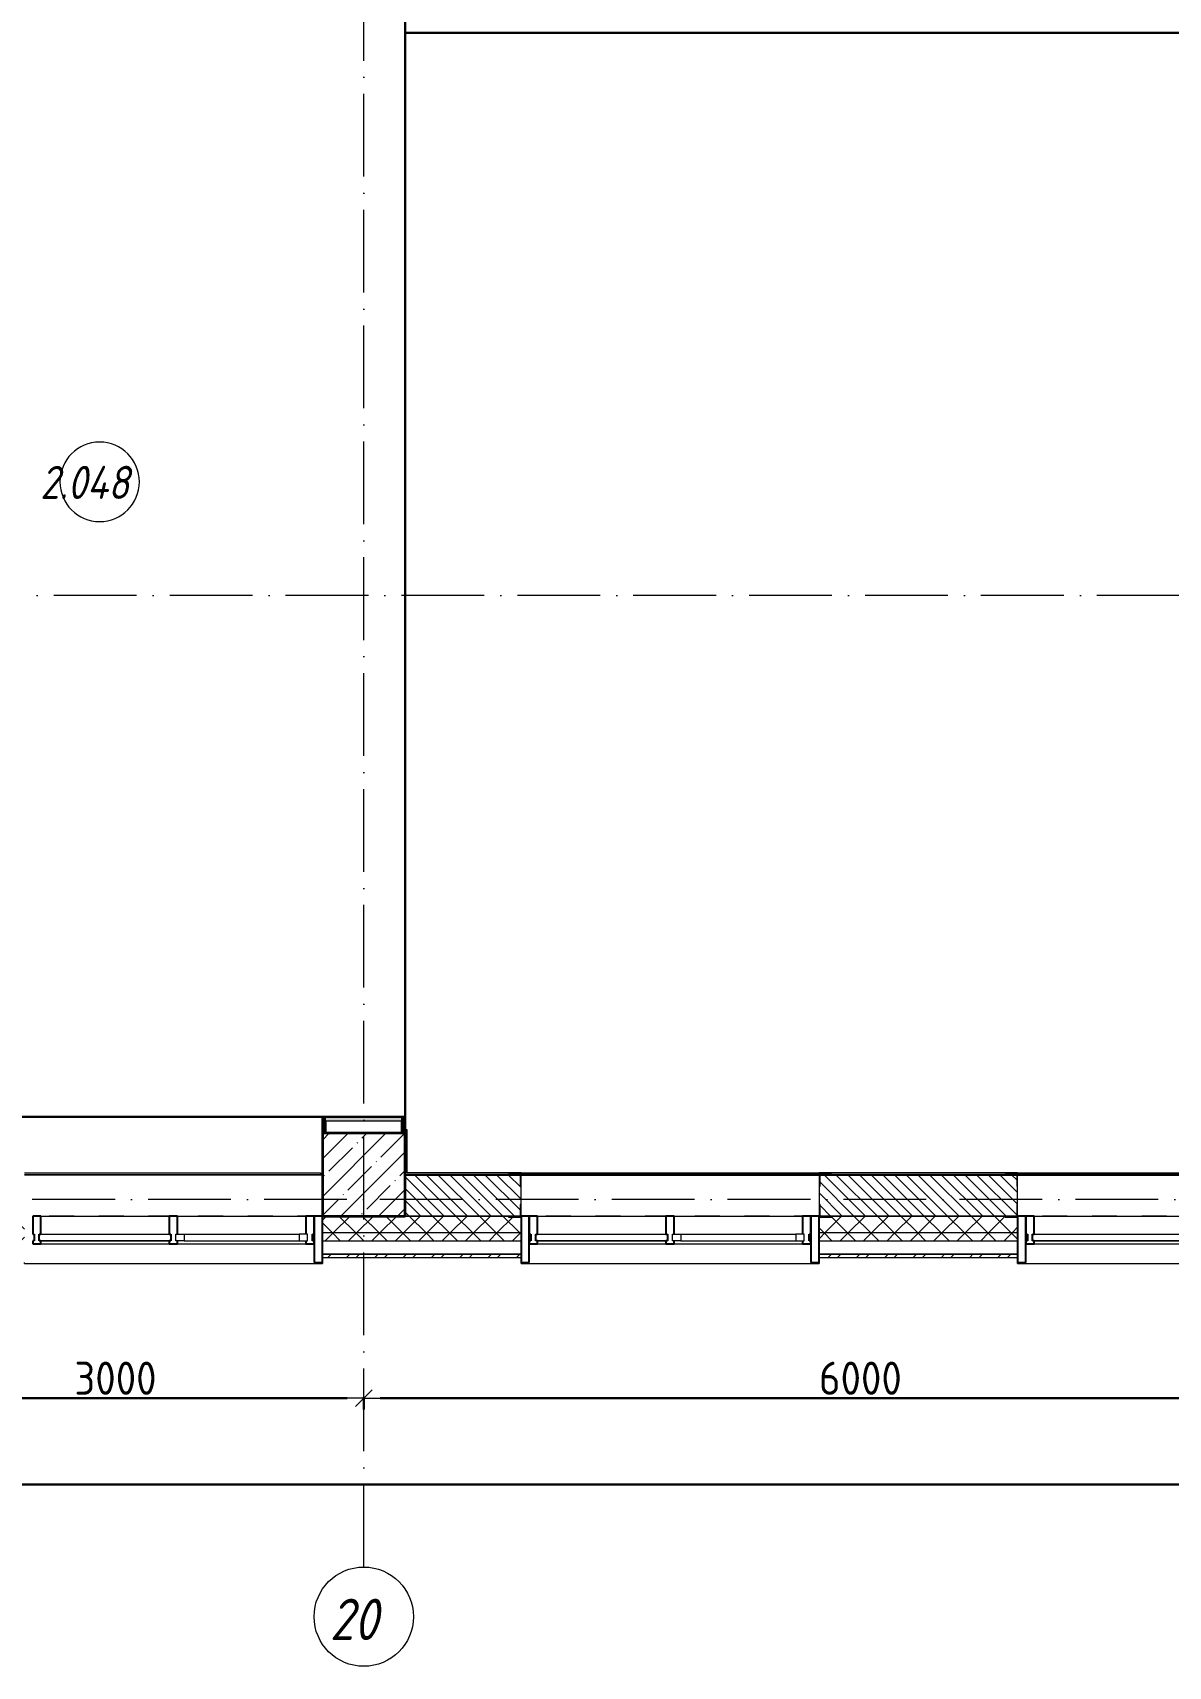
# Model space of a CAD drawing. Header units: millimetres. Extents: x -17017 to 628417, y -109036 to 199237.
# Drawn here: x 19330 to 26190, y -109036 to -99165 of the extents above; entities that cross this region are included whole.
import ezdxf

# ---------------------------------------------------------------- set-up
doc = ezdxf.new("R2010")
doc.units = ezdxf.units.MM
doc.linetypes.add('50_200_ШТРИХ_1Т_ш5_п1_п1_', pattern=[700, 500, -100, 0, -100])
doc.linetypes.add('Штрих короткий', pattern=[300, 150, -150])
for name, color, linetype, lineweight in [('0-1', 7, 'Continuous', 5), ('0-2', 7, 'Continuous', 9), ('Импосты витража', 7, 'Continuous', 9), ('Импосты витража-1', 7, 'Continuous', 25), ('Каркас_Импост', 7, 'Continuous', 13), ('Каркас_Импост-1', 7, 'Continuous', 9), ('Марки помещений', 7, 'Continuous', 9), ('Несущие колонны', 7, 'Continuous', 9), ('Несущие колонны-1', 7, 'Continuous', 35), ('Обобщенные модели', 7, 'Continuous', 9), ('Общие ребра', 7, 'Continuous', 9), ('Окна', 7, 'Continuous', 9), ('Оси', 7, 'Continuous', 9), ('Оси-1', 7, 'Continuous', 20), ('Оси-2', 7, '50_200_ШТРИХ_1Т_ш5_п1_п1_', 9), ('Остекление-1', 7, 'Continuous', 9), ('Перемычка-1', 7, 'Штрих короткий', 9), ('Размеры', 7, 'Continuous', 15), ('Стены', 7, 'Continuous', 9), ('Стены-1', 7, 'Continuous', 13), ('стяжа', 7, 'Continuous', 30), ('Штриховка разреза-1', 7, 'Continuous', 9)]:
    doc.layers.add(name, color=color, linetype=linetype, lineweight=lineweight)
doc.layers.add('Штриховка разреза-4', color=1, linetype='Continuous', lineweight=9, true_color=0xff0000)
doc.layers.get('0-2').off()
doc.styles.add('ISOCPEUR_I_1', font='isocpeui.ttf', dxfattribs={"width": 0.85, "height": 2.5})
doc.styles.add('ISOCPEUR_I_2', font='isocpeui.ttf', dxfattribs={"width": 0.85, "height": 2.3})
doc.styles.add('СПДС', font='isocpeur.ttf', dxfattribs={"width": 0.9})
doc.dimstyles.new('Размера А3', dxfattribs={"dimtxt": 200, "dimasz": 100, "dimexe": 70, "dimexo": 100, "dimgap": 20, "dimtad": 1, "dimdec": 0, "dimrnd": 10, "dimzin": 0, "dimdsep": 46, "dimtxsty": 'СПДС', "dimblk": 'ARROWHEAD_6', "dimcen": 1, "dimclrd": 256, "dimclre": 256, "dimclrt": 256, "dimazin": 0, "dimtfac": 1, "dimtdec": 0, "dimtmove": 2, "dimatfit": 3, "dimfxl": 1, "dimtolj": 1, "dimtzin": 0, "dimarcsym": 0})
pattern_1 = [(45, (0, 0), (-70.71068, 70.71068), []), (135, (0, 0), (-70.71068, -70.71068), [])]

# ---------------------------------------------------------------- blocks, each defined once
blk = doc.blocks.new('Ось сетки - Круг_Ø6_00__ISO-2_5_0_9K_-16731441-АИ2_02_План отделки стен 2-го этажа _Часть 2_')
at = {"layer": 'Оси-1'}
blk.add_circle((0, 0), 3, dxfattribs=at)
blk = doc.blocks.new('ARROWHEAD_6')
at = {"color": 0, "linetype": 'Continuous'}
for p, q in [((0, 0), (-1, 0)), ((-0.5, -0.5), (0.5, 0.5))]:
    blk.add_line(p, q, dxfattribs=at)
blk = doc.blocks.new('*D718')
at = {"layer": 'Defpoints', "color": 0, "transparency": 16777216}
for p in [(18329.9, -107309.1), (21329.9, -107309.1), (21329.9, -107415.1)]:
    blk.add_point(p, dxfattribs=at)
at = {"layer": 'Размеры', "lineweight": -2, "transparency": 16777216}
for p, q in [((18329.9, -107409.1), (18329.9, -107485.1)), ((18429.9, -107415.1), (21229.9, -107415.1)), ((21329.9, -107409.1), (21329.9, -107485.1))]:
    blk.add_line(p, q, dxfattribs=at)
at = {"layer": 'Размеры', "lineweight": -2, "transparency": 16777216, "xscale": 100, "yscale": 100, "zscale": 100, "rotation": 180}
blk.add_blockref('ARROWHEAD_6', (18329.9, -107415.1), dxfattribs=at)
at = {"layer": 'Размеры', "lineweight": -2, "transparency": 16777216, "xscale": 100, "yscale": 100, "zscale": 100}
blk.add_blockref('ARROWHEAD_6', (21329.9, -107415.1), dxfattribs=at)
at = {"layer": 'Размеры', "transparency": 16777216, "insert": (19829.9, -107295.1), "char_height": 200, "width": 2.488, "attachment_point": 5, "style": 'СПДС'}
blk.add_mtext('\\A1;3000', dxfattribs=at)
blk = doc.blocks.new('*D719')
at = {"layer": 'Defpoints', "color": 0, "transparency": 16777216}
for p in [(21329.9, -107309.1), (27329.9, -107309.1), (27329.9, -107415.1)]:
    blk.add_point(p, dxfattribs=at)
at = {"layer": 'Размеры', "lineweight": -2, "transparency": 16777216}
for p, q in [((21329.9, -107409.1), (21329.9, -107485.1)), ((21429.9, -107415.1), (27229.9, -107415.1)), ((27329.9, -107409.1), (27329.9, -107485.1))]:
    blk.add_line(p, q, dxfattribs=at)
at = {"layer": 'Размеры', "lineweight": -2, "transparency": 16777216, "xscale": 100, "yscale": 100, "zscale": 100, "rotation": 180}
blk.add_blockref('ARROWHEAD_6', (21329.9, -107415.1), dxfattribs=at)
at = {"layer": 'Размеры', "lineweight": -2, "transparency": 16777216, "xscale": 100, "yscale": 100, "zscale": 100}
blk.add_blockref('ARROWHEAD_6', (27329.9, -107415.1), dxfattribs=at)
at = {"layer": 'Размеры', "transparency": 16777216, "insert": (24329.9, -107295.1), "char_height": 200, "width": 2.488, "attachment_point": 5, "style": 'СПДС'}
blk.add_mtext('\\A1;6000', dxfattribs=at)
blk = doc.blocks.new('*D740')
at = {"layer": 'Defpoints', "color": 0, "transparency": 16777216}
for p in [(-10070.1, -107830.3), (93429.9, -107830.3), (93429.9, -107936.4)]:
    blk.add_point(p, dxfattribs=at)
at = {"layer": 'Размеры', "lineweight": -2, "transparency": 16777216}
for p, q in [((-10070.1, -107930.3), (-10070.1, -108006.4)), ((-9970.1, -107936.4), (93329.9, -107936.4)), ((93429.9, -107930.3), (93429.9, -108006.4))]:
    blk.add_line(p, q, dxfattribs=at)
at = {"layer": 'Размеры', "lineweight": -2, "transparency": 16777216, "xscale": 100, "yscale": 100, "zscale": 100, "rotation": 180}
blk.add_blockref('ARROWHEAD_6', (-10070.1, -107936.4), dxfattribs=at)
at = {"layer": 'Размеры', "lineweight": -2, "transparency": 16777216, "xscale": 100, "yscale": 100, "zscale": 100}
blk.add_blockref('ARROWHEAD_6', (93429.9, -107936.4), dxfattribs=at)
at = {"layer": 'Размеры', "transparency": 16777216, "insert": (41679.9, -107816.4), "char_height": 200, "width": 3.544, "attachment_point": 5, "style": 'СПДС'}
blk.add_mtext('\\A1;103500', dxfattribs=at)
blk = doc.blocks.new('BSC_Колонна _Прямоугольная - 500х500-V68-АИ2_02_План отделки стен 2-го этажа _Часть 2_')
at = {"layer": 'Несущие колонны'}
h = blk.add_hatch(dxfattribs=at)
h.set_pattern_fill('FP_76', color=256, style=0, pattern_type=2)
h.set_pattern_definition([(45, (-31400, -150), (-114.04925, 114.04925), []), (45, (-31285.95, -150), (-114.04925, 114.04925), [201.613, -40.323, 3.353, -36.97])])
h.paths.add_polyline_path([(-250, -250), (250, -250), (250, 250), (-250, 250)], flags=0)
at = {"layer": 'Несущие колонны-1'}
for p, q in [((250, 250), (-250, 250)), ((-250, 250), (-250, -250)), ((250, -250), (250, 250)), ((-250, -250), (250, -250))]:
    blk.add_line(p, q, dxfattribs=at)
blk = doc.blocks.new('Проем_Дверь_Прямоугольный - 1800х2700h_оконные проемы-25805030-АИ2_02_План отделки стен 2-го этажа _Часть 2_')
at = {"layer": 'Перемычка-1'}
for p, q in [((900, 125), (-900, 125)), ((900, -125), (-900, -125))]:
    blk.add_line(p, q, dxfattribs=at)
blk = doc.blocks.new('PNS_Панель прямоугольная2 - Нр_Стекло - 40мм-26243474-АИ2_02_План отделки стен 2-го этажа _Часть 2_')
at = {"layer": 'Каркас_Импост'}
for p, q in [((-397.5, 0), (-397.5, 40)), ((-397.5, 40), (-347.5, 40)), ((-347.5, 40), (-347.5, 0)), ((397.5, 40), (347.5, 40)), ((347.5, 40), (347.5, 0)), ((397.5, 0), (397.5, 40)), ((-347.5, 0), (-397.5, 0)), ((347.5, 0), (397.5, 0))]:
    blk.add_line(p, q, dxfattribs=at)
at = {"layer": 'Каркас_Импост-1'}
for p, q in [((-347.5, 40), (347.5, 40)), ((-347.5, 0), (347.5, 0))]:
    blk.add_line(p, q, dxfattribs=at)
blk = doc.blocks.new('Прямоугольный импост - Импост структурный с накладкой - 150мм-25647633-АИ2_02_План отделки стен 2-го этажа _Часть 2_')
at = {"layer": 'Импосты витража-1'}
for p, q in [((-25, 0), (-25, 17)), ((-25, 17), (25, 17)), ((-15, 0), (-25, 0)), ((-15, -40), (-15, 0)), ((25, 17), (25, 0)), ((-25, -150), (-25, -40)), ((-25, -40), (-15, -40)), ((25, -40), (25, -150)), ((25, -150), (-25, -150))]:
    blk.add_line(p, q, dxfattribs=at)
blk = doc.blocks.new('Прямоугольный импост - Импост структурный с накладкой - 150мм-25647642-АИ2_02_План отделки стен 2-го этажа _Часть 2_')
at = {"layer": 'Импосты витража'}
for p, q in [((42475, -100), (43250, -100)), ((42475, -267), (43250, -267))]:
    blk.add_line(p, q, dxfattribs=at)
blk = doc.blocks.new('Прямоугольный импост - Импост структурный с накладкой - 150мм-V150-АИ2_02_План отделки стен 2-го этажа _Часть 2_')
at = {"layer": 'Импосты витража-1'}
for p, q in [((-25, 0), (-25, 17)), ((-25, 17), (25, 17)), ((25, 0), (15, 0)), ((15, 0), (15, -40)), ((25, 17), (25, 0)), ((-25, -150), (-25, -40)), ((15, -40), (25, -40)), ((25, -40), (25, -150)), ((25, -150), (-25, -150))]:
    blk.add_line(p, q, dxfattribs=at)
blk = doc.blocks.new('PNS_Панель прямоугольная1 - Нр_Стекло - 40мм-25259299-АИ2_02_План отделки стен 2-го этажа _Часть 2_')
at = {"layer": 'Остекление-1'}
for p, q in [((-387.5, 40), (387.5, 40)), ((-397.5, 0), (397.5, 0)), ((387.5, 0), (-387.5, 0))]:
    blk.add_line(p, q, dxfattribs=at)
blk = doc.blocks.new('Прямоугольный импост - Импост структурный с накладкой - 150мм-25647644-АИ2_02_План отделки стен 2-го этажа _Часть 2_')
at = {"layer": 'Импосты витража-1'}
for p, q in [((-25, 0), (-25, 17)), ((-25, 17), (25, 17)), ((-15, 0), (-25, 0)), ((-15, -40), (-15, 0)), ((25, 0), (15, 0)), ((15, 0), (15, -40)), ((25, 17), (25, 0)), ((-25, -150), (-25, -40)), ((-25, -40), (-15, -40)), ((15, -40), (25, -40)), ((25, -40), (25, -150)), ((25, -150), (-25, -150))]:
    blk.add_line(p, q, dxfattribs=at)
blk = doc.blocks.new('PNS_Панель прямоугольная1 - Нр_Стекло - 40мм-25293744-АИ2_02_План отделки стен 2-го этажа _Часть 2_')
at = {"layer": 'Остекление-1'}
for p, q in [((-800, 40), (800, 40)), ((-810, 0), (810, 0)), ((800, 0), (-800, 0))]:
    blk.add_line(p, q, dxfattribs=at)
blk = doc.blocks.new('Прямоугольный импост - Импост структурный с накладкой - 150мм-25651488-АИ2_02_План отделки стен 2-го этажа _Часть 2_')
at = {"layer": 'Импосты витража'}
for p, q in [((44650, -100), (46250, -100)), ((44650, -267), (46250, -267))]:
    blk.add_line(p, q, dxfattribs=at)
blk = doc.blocks.new('Прямоугольный импост - Импост структурный с накладкой - 150мм-25651501-АИ2_02_План отделки стен 2-го этажа _Часть 2_')
at = {"layer": 'Импосты витража-1'}
for p, q in [((-25, 0), (-25, 17)), ((-25, 17), (25, 17)), ((-15, 0), (-25, 0)), ((-15, -40), (-15, 0)), ((25, 0), (15, 0)), ((15, 0), (15, -40)), ((25, 17), (25, 0)), ((-25, -150), (-25, -40)), ((-25, -40), (-15, -40)), ((15, -40), (25, -40)), ((25, -40), (25, -150)), ((25, -150), (-25, -150))]:
    blk.add_line(p, q, dxfattribs=at)
blk = doc.blocks.new('Прямоугольный импост - Откос НВФ_50х280 мм-25995273-АИ2_02_План отделки стен 2-го этажа _Часть 2_')
at = {"layer": 'Импосты витража-1'}
for p, q in [((0, 130), (-50, 130)), ((-50, 130), (-50, -150)), ((0, -144), (0, 130)), ((-50, -150), (0, -150))]:
    blk.add_line(p, q, dxfattribs=at)
blk = doc.blocks.new('Прямоугольный импост - Откос НВФ_50х280 мм-V161-АИ2_02_План отделки стен 2-го этажа _Часть 2_')
at = {"layer": 'Импосты витража-1'}
for p, q in [((-50, 130), (0, 130)), ((-50, -150), (-50, 130)), ((0, 130), (0, -150)), ((0, -150), (-50, -150))]:
    blk.add_line(p, q, dxfattribs=at)
blk = doc.blocks.new('Прямоугольный импост - Откос НВФ_50х280 мм-25993834-АИ2_02_План отделки стен 2-го этажа _Часть 2_')
at = {"layer": 'Импосты витража-1'}
for p, q in [((-50, 130), (0, 130)), ((-50, -150), (-50, 130)), ((0, 130), (0, -144)), ((0, -150), (-50, -150))]:
    blk.add_line(p, q, dxfattribs=at)
blk = doc.blocks.new('Прямоугольный импост - Откос НВФ_50х280 мм-25993838-АИ2_02_План отделки стен 2-го этажа _Часть 2_')
at = {"layer": 'Импосты витража-1'}
for p, q in [((0, 130), (-50, 130)), ((-50, 130), (-50, -150)), ((0, -144), (0, 130)), ((-50, -150), (0, -150))]:
    blk.add_line(p, q, dxfattribs=at)
blk = doc.blocks.new('Фахверк_СКБ_Уголок - 250_2700-27497298-АИ2_02_План отделки стен 2-го этажа _Часть 2_')
at = {"layer": 'Обобщенные модели'}
for p, q in [((200, 181), (125, 181)), ((125, 181), (125, 106)), ((125, 106), (131, 106)), ((131, 106), (131, 175)), ((131, 175), (200, 175)), ((200, 175), (200, 181)), ((131, -6), (125, -6)), ((125, -6), (125, -81)), ((125, -81), (200, -81)), ((131, -75), (131, -6)), ((200, -75), (131, -75)), ((200, -81), (200, -75))]:
    blk.add_line(p, q, dxfattribs=at)
blk = doc.blocks.new('Отлив_СКБ - Отлив витража_120_НВФ-31885687-АИ2_02_План отделки стен 2-го этажа _Часть 2_')
at = {"layer": 'Окна'}
for p, q in [((1750, -2), (50, -2)), ((0, -120), (0, -113)), ((0, -120), (1800, -120)), ((1800, -113), (1800, -120))]:
    blk.add_line(p, q, dxfattribs=at)
blk = doc.blocks.new('0125-Р-ОО-Ш2-АР-о_23_10_2024_rvt-1-АИ2_02_План отделки стен 2-го этажа _Часть 2_')
at = {"layer": 'Штриховка разреза-1'}
h = blk.add_hatch(dxfattribs=at)
h.set_pattern_fill('FP_2', color=256, style=0, pattern_type=2)
h.set_pattern_definition([(135, (0, 0), (-35.35534, -35.35534), [])])
h.paths.add_polyline_path([(35275, -100), (35344, -100), (35344, -31), (35350, -31), (35350, 81), (35344, 81), (35344, 150), (34156, 150), (34156, 81), (34150, 81), (34150, -31), (34156, -31), (34156, -100), (35098.9, -100)], flags=0)
h.paths.add_polyline_path([(32275, -100), (32344, -100), (32344, -31), (32350, -31), (32350, 81), (32344, 81), (32344, 150), (31650, 150), (31650, -100), (32094, -100)], flags=0)
h = blk.add_hatch(dxfattribs=at)
h.set_pattern_fill('FP_81', color=256, style=0, pattern_type=2)
h.set_pattern_definition(pattern_1)
h.paths.add_polyline_path([(103134.1, -200), (103600, -200), (103600, -100), (94575, -100), (94575, -106), (94500, -106), (94500, -200), (102202.1, -200)], flags=0)
h.paths.add_polyline_path([(91850, -200), (92700, -200), (92700, -106), (92625, -106), (92625, -100), (84750, -100), (84750, -200), (91350, -200)], flags=0)
h.paths.add_polyline_path([(83562.3, -200), (83750, -200), (83750, -100), (82625, -100), (82625, -106), (82550, -106), (82550, -200), (83250, -200)], flags=0)
h.paths.add_polyline_path([(74750, -200), (74750, -100), (73425, -100), (73425, -106), (73350, -106), (73350, -200), (74242.4, -200)], flags=0)
h.paths.add_polyline_path([(71446.5, -200), (71550, -200), (71550, -106), (71475, -106), (71475, -100), (70425, -100), (70425, -106), (70350, -106), (70350, -200), (71200, -200)], flags=0)
h.paths.add_polyline_path([(67718.5, -200), (68549.7, -200), (68549.7, -106), (68475, -106), (68475, -100), (67425, -100), (67425, -106), (67350, -106), (67350, -200)], flags=0)
h.paths.add_polyline_path([(64700, -200), (65550, -200), (65550, -106), (65475, -106), (65475, -100), (64425, -100), (64425, -106), (64350, -106), (64350, -200), (64456.5, -200)], flags=0)
h.paths.add_polyline_path([(62550, -200), (62550, -106), (62475, -106), (62475, -100), (61425, -100), (61425, -106), (61350, -106), (61350, -200), (62126.6, -200)], flags=0)
h.paths.add_polyline_path([(56534.6, -200), (56550, -200), (56550, -106), (56475, -106), (56475, -100), (55425, -100), (55425, -106), (55350, -106), (55350, -200), (56200, -200)], flags=0)
h.paths.add_polyline_path([(53272.7, -200), (53550, -200), (53550, -106), (53475, -106), (53475, -100), (52425, -100), (52425, -106), (52350, -106), (52350, -200), (52806.7, -200)], flags=0)
h.paths.add_polyline_path([(50550, -200), (50550, -106), (50475, -106), (50475, -100), (49425, -100), (49425, -106), (49350, -106), (49350, -200), (50010.7, -200)], flags=0)
h.paths.add_polyline_path([(47475, -200), (47550, -200), (47550, -106), (47475, -106), (47475, -100), (46425, -100), (46425, -106), (46350, -106), (46350, -200), (47214.7, -200)], flags=0)
h.paths.add_polyline_path([(44550, -200), (44550, -106), (44475, -106), (44475, -100), (43425, -100), (43425, -106), (43350, -106), (43350, -200), (44418.8, -200)], flags=0)
h.paths.add_polyline_path([(40700, -200), (41550, -200), (41550, -106), (41475, -105.4), (41475, -100), (40150, -100), (40150, -200), (40690.8, -200)], flags=0)
h.paths.add_polyline_path([(38344, -200), (38350, -200), (38350, -106), (38275, -106), (38275, -100), (37150, -100), (37150, -200), (38275, -200)], flags=0)
h.paths.add_polyline_path([(35350, -200), (35350, -106), (35275, -106), (35275, -100), (34225, -100), (34225, -106), (34150, -106), (34150, -200), (35344, -200)], flags=0)
h.paths.add_polyline_path([(32275, -200), (32350, -200), (32350, -106), (32275, -106), (32275, -100), (31150, -100), (31150, -200), (31650, -200)], flags=0)
h.paths.add_polyline_path([(29350, -200), (29350, -106), (29275, -106), (29275, -100), (28150, -100), (28150, -200), (29344, -200)], flags=0)
h.paths.add_polyline_path([(25779, -200), (26350, -200), (26350, -106), (26275, -106), (26275, -100), (25225, -100), (25225, -106), (25150, -106), (25150, -200), (25313, -200)], flags=0)
h.paths.add_polyline_path([(22650, -200), (23350, -200), (23350, -106), (23275, -106), (23275, -100), (22150, -100), (22150, -200)], flags=0)
h.paths.add_polyline_path([(19255.1, -200), (20350, -200), (20350, -106), (20275, -106), (20275, -100), (19150, -100), (19150, -200)], flags=0)
h.paths.add_polyline_path([(16459.1, -200), (17350, -200), (17350, -106), (17275, -106), (17275, -100), (16225, -100), (16225, -106), (16150, -106), (16150, -200)], flags=0)
h.paths.add_polyline_path([(14595.1, -200), (15150, -200), (15150, -106), (15075, -106), (15075, -100), (9825, -100), (9825, -106), (9750, -106), (9750, -200), (13663.1, -200)], flags=0)
h.paths.add_polyline_path([(8150, -200), (8750, -200), (8750, -106), (8675, -106), (8675, -100), (-100, -100), (-100, -200), (8071.2, -200)], flags=0)
h = blk.add_hatch(dxfattribs=at)
h.set_pattern_fill('FP_81', color=256, style=0, pattern_type=2)
h.set_pattern_definition(pattern_1)
h.paths.add_polyline_path([(103600, -250), (103700, -250), (103700, -200), (94500, -200), (94500, -250), (103134.1, -250)], flags=0)
h.paths.add_polyline_path([(91950.2, -250), (92700, -250), (92700, -200), (84750, -200), (84750, -250), (91018.2, -250)], flags=0)
h.paths.add_polyline_path([(83562.3, -250), (83750, -250), (83750, -200), (82550, -200), (82550, -250), (82630.3, -250)], flags=0)
h.paths.add_polyline_path([(74242.4, -250), (74750, -250), (74750, -200), (73350, -200), (73350, -250), (73776.4, -250)], flags=0)
h.paths.add_polyline_path([(70350, -250), (71550, -250), (71550, -200), (70350, -200)], flags=0)
h.paths.add_polyline_path([(68549.7, -250), (68549.7, -200), (67350, -200), (67350, -250), (67718.5, -250)], flags=0)
h.paths.add_polyline_path([(64350, -250), (65550, -250), (65550, -200), (64350, -200)], flags=0)
h.paths.add_polyline_path([(62550, -250), (62550, -200), (61350, -200), (61350, -250), (62126.6, -250)], flags=0)
h.paths.add_polyline_path([(56550, -250), (56550, -200), (55350, -200), (55350, -250), (56534.6, -250)], flags=0)
h.paths.add_polyline_path([(53550, -250), (53550, -200), (52350, -200), (52350, -250), (53272.7, -250)], flags=0)
h.paths.add_polyline_path([(50550, -250), (50550, -200), (49350, -200), (49350, -250), (50010.7, -250)], flags=0)
h.paths.add_polyline_path([(47214.7, -250), (47550, -250), (47550, -200), (46350, -200), (46350, -250), (46748.7, -250)], flags=0)
h.paths.add_polyline_path([(43486.8, -250), (44550, -250), (44550, -200), (43350, -200), (43350, -250)], flags=0)
h.paths.add_polyline_path([(41550, -250), (41550, -200), (40150, -200), (40150, -250), (40690.8, -250)], flags=0)
h.paths.add_polyline_path([(37894.8, -250), (38350, -250), (38350, -200), (37150, -200), (37150, -250)], flags=0)
h.paths.add_polyline_path([(35098.9, -250), (35350, -250), (35350, -200), (34150, -200), (34150, -250), (34166.9, -250)], flags=0)
h.paths.add_polyline_path([(32302.9, -250), (32350, -250), (32350, -200), (31150, -200), (31150, -250), (31370.9, -250)], flags=0)
h.paths.add_polyline_path([(29040.9, -250), (29350, -250), (29350, -200), (28150, -200), (28150, -250), (28575, -250)], flags=0)
h.paths.add_polyline_path([(25313, -250), (26350, -250), (26350, -200), (25150, -200), (25150, -250)], flags=0)
h.paths.add_polyline_path([(22983, -250), (23350, -250), (23350, -200), (22150, -200), (22150, -250)], flags=0)
h.paths.add_polyline_path([(20350, -250), (20350, -200), (19150, -200), (19150, -250), (20187, -250)], flags=0)
h.paths.add_polyline_path([(17350, -250), (17350, -200), (16150, -200), (16150, -250), (16459.1, -250)], flags=0)
h.paths.add_polyline_path([(14595.1, -250), (15150, -250), (15150, -200), (9750, -200), (9750, -250), (13663.1, -250)], flags=0)
h.paths.add_polyline_path([(8537.2, -250), (8750, -250), (8750, -200), (-200, -200), (-200, -250), (8071.2, -250)], flags=0)
h = blk.add_hatch(dxfattribs=at)
h.set_pattern_fill('FP_80', color=256, style=0, pattern_type=2)
h.set_pattern_definition([(45, (0, 0), (-85.5366, 85.5366), []), (45, (57.02, 0), (-85.5366, 85.5366), [])])
h.paths.add_polyline_path([(40665, -350), (40665, -330), (40151, -330), (40151, -350)], flags=0)
h.paths.add_polyline_path([(38350, -350), (38350, -330), (37150, -330), (37150, -350), (37894.8, -350)], flags=0)
h.paths.add_polyline_path([(35350, -350), (35350, -330), (34151, -330), (34151, -350), (35098.9, -350)], flags=0)
h.paths.add_polyline_path([(31370.9, -350), (32350, -350), (32350, -330), (31150, -330), (31150, -350)], flags=0)
h.paths.add_polyline_path([(29040.9, -350), (29350, -350), (29350, -330), (28151, -330), (28151, -350), (28575, -350)], flags=0)
h.paths.add_polyline_path([(26245, -350), (26350, -350), (26350, -330), (25150, -330), (25150, -350), (25779, -350)], flags=0)
h.paths.add_polyline_path([(23350, -350), (23350, -330), (22150, -330), (22150, -350), (22983, -350)], flags=0)
h.paths.add_polyline_path([(20187, -350), (20350, -350), (20350, -330), (19150, -330), (19150, -350), (19255.1, -350)], flags=0)
h.paths.add_polyline_path([(17350, -350), (17350, -330), (16150, -330), (16150, -350), (16459.1, -350)], flags=0)
h.paths.add_polyline_path([(15150, -350), (15150, -330), (9750, -330), (9750, -350), (14595.1, -350)], flags=0)
h.paths.add_polyline_path([(8071.2, -350), (8750, -350), (8750, -330), (-330, -330), (-330, -350), (7139.2, -350)], flags=0)
at = {"layer": 'Общие ребра'}
for p, q in [((32275, -100), (31650, -100)), ((31650, -100), (32275, -100)), ((35275, -100), (34225, -100)), ((34225, -100), (35275, -100)), ((31150, -200), (32350, -200)), ((31150, -250), (32350, -250)), ((34150, -200), (35350, -200)), ((34150, -250), (35350, -250))]:
    blk.add_line(p, q, dxfattribs=at)
at = {"layer": 'Стены'}
for p, q in [((29350, 150), (31150, 150)), ((32350, 150), (34150, 150)), ((35350, 150), (37150, 150)), ((34151, -350), (34150, -350))]:
    blk.add_line(p, q, dxfattribs=at)
at = {"layer": 'Стены-1'}
for p, q in [((32275, 150), (31650, 150)), ((35275, 150), (34225, 150)), ((32350, -31), (32350, 81)), ((34150, 81), (34150, -31)), ((35350, -31), (35350, 81)), ((31150, -100), (31150, -330)), ((32350, -330), (32350, -106)), ((34150, -106), (34150, -330)), ((35350, -330), (35350, -106)), ((31150, -330), (32350, -330)), ((32350, -330), (31150, -330)), ((31150, -330), (31150, -350)), ((31150, -350), (32350, -350)), ((32350, -350), (32350, -330)), ((34150, -330), (35350, -330)), ((35350, -330), (34151, -330)), ((34151, -330), (34151, -350)), ((34151, -350), (35350, -350)), ((35350, -350), (35350, -330))]:
    blk.add_line(p, q, dxfattribs=at)
at = {"layer": '0-2'}
for name, p in [('BSC_Колонна _Прямоугольная - 500х500-V68-АИ2_02_План отделки стен 2-го этажа _Часть 2_', (31400, 150)), ('Проем_Дверь_Прямоугольный - 1800х2700h_оконные проемы-25805030-АИ2_02_План отделки стен 2-го этажа _Часть 2_', (30250, 25)), ('Проем_Дверь_Прямоугольный - 1800х2700h_оконные проемы-25805030-АИ2_02_План отделки стен 2-го этажа _Часть 2_', (33250, 25)), ('Фахверк_СКБ_Уголок - 250_2700-27497298-АИ2_02_План отделки стен 2-го этажа _Часть 2_', (34025, -25)), ('Проем_Дверь_Прямоугольный - 1800х2700h_оконные проемы-25805030-АИ2_02_План отделки стен 2-го этажа _Часть 2_', (36250, 25)), ('Прямоугольный импост - Импост структурный с накладкой - 150мм-25647642-АИ2_02_План отделки стен 2-го этажа _Часть 2_', (-13025, 0)), ('Прямоугольный импост - Импост структурный с накладкой - 150мм-25647642-АИ2_02_План отделки стен 2-го этажа _Часть 2_', (-12200, 0)), ('Прямоугольный импост - Импост структурный с накладкой - 150мм-25647642-АИ2_02_План отделки стен 2-го этажа _Часть 2_', (-10025, 0)), ('Прямоугольный импост - Импост структурный с накладкой - 150мм-25647642-АИ2_02_План отделки стен 2-го этажа _Часть 2_', (-9200, 0)), ('Прямоугольный импост - Импост структурный с накладкой - 150мм-25651488-АИ2_02_План отделки стен 2-го этажа _Часть 2_', (-9200, 0)), ('Отлив_СКБ - Отлив витража_120_НВФ-31885687-АИ2_02_План отделки стен 2-го этажа _Часть 2_', (29350, -267)), ('PNS_Панель прямоугольная1 - Нр_Стекло - 40мм-25259299-АИ2_02_План отделки стен 2-го этажа _Часть 2_', (29837.5, -250)), ('PNS_Панель прямоугольная2 - Нр_Стекло - 40мм-26243474-АИ2_02_План отделки стен 2-го этажа _Часть 2_', (30662.5, -250)), ('Отлив_СКБ - Отлив витража_120_НВФ-31885687-АИ2_02_План отделки стен 2-го этажа _Часть 2_', (32350, -267)), ('PNS_Панель прямоугольная1 - Нр_Стекло - 40мм-25259299-АИ2_02_План отделки стен 2-го этажа _Часть 2_', (32837.5, -250)), ('PNS_Панель прямоугольная2 - Нр_Стекло - 40мм-26243474-АИ2_02_План отделки стен 2-го этажа _Часть 2_', (33662.5, -250)), ('Отлив_СКБ - Отлив витража_120_НВФ-31885687-АИ2_02_План отделки стен 2-го этажа _Часть 2_', (35350, -267)), ('PNS_Панель прямоугольная1 - Нр_Стекло - 40мм-25293744-АИ2_02_План отделки стен 2-го этажа _Часть 2_', (36250, -250))]:
    blk.add_blockref(name, p, dxfattribs=at)
at = {"layer": '0-2', "rotation": 180}
for name, p in [('Фахверк_СКБ_Уголок - 250_2700-27497298-АИ2_02_План отделки стен 2-го этажа _Часть 2_', (32475, 75)), ('Фахверк_СКБ_Уголок - 250_2700-27497298-АИ2_02_План отделки стен 2-го этажа _Часть 2_', (35475, 75)), ('Прямоугольный импост - Откос НВФ_50х280 мм-25993838-АИ2_02_План отделки стен 2-го этажа _Часть 2_', (32350, -250)), ('Прямоугольный импост - Откос НВФ_50х280 мм-25995273-АИ2_02_План отделки стен 2-го этажа _Часть 2_', (35350, -250))]:
    blk.add_blockref(name, p, dxfattribs=at)
at = {"layer": '0-2', "extrusion": (0, 0, -1), "rotation": 180}
for name, p in [('Прямоугольный импост - Импост структурный с накладкой - 150мм-25647644-АИ2_02_План отделки стен 2-го этажа _Часть 2_', (-29425, -250)), ('Прямоугольный импост - Импост структурный с накладкой - 150мм-25647633-АИ2_02_План отделки стен 2-го этажа _Часть 2_', (-30250, -250)), ('Прямоугольный импост - Импост структурный с накладкой - 150мм-V150-АИ2_02_План отделки стен 2-го этажа _Часть 2_', (-31075, -250)), ('Прямоугольный импост - Откос НВФ_50х280 мм-V161-АИ2_02_План отделки стен 2-го этажа _Часть 2_', (-31150, -250)), ('Прямоугольный импост - Импост структурный с накладкой - 150мм-25647644-АИ2_02_План отделки стен 2-го этажа _Часть 2_', (-32425, -250)), ('Прямоугольный импост - Импост структурный с накладкой - 150мм-25647633-АИ2_02_План отделки стен 2-го этажа _Часть 2_', (-33250, -250)), ('Прямоугольный импост - Импост структурный с накладкой - 150мм-V150-АИ2_02_План отделки стен 2-го этажа _Часть 2_', (-34075, -250)), ('Прямоугольный импост - Откос НВФ_50х280 мм-25993834-АИ2_02_План отделки стен 2-го этажа _Часть 2_', (-34150, -250)), ('Прямоугольный импост - Импост структурный с накладкой - 150мм-25651501-АИ2_02_План отделки стен 2-го этажа _Часть 2_', (-35425, -250))]:
    blk.add_blockref(name, p, dxfattribs=at)
blk = doc.blocks.new('AI_Марка_Помещение_х1__Общий_E___ISO-2_1K_ - Номер-16210215-АИ2_02_План отделки стен 2-го этажа _Часть 2_')
at = {"layer": 'Марки помещений'}
for start, end in [(360, 180), (180, 360)]:
    blk.add_arc((0.039, 0.312), 2.4, start, end, dxfattribs=at)
blk = doc.blocks.new('2ч2эт')
at = {"layer": 'Штриховка разреза-4'}
for points in [[(21102.4, -105815.3), (21102.4, -105715.3), (21077.4, -105715.3), (21077.4, -105815.3), (21079.9, -105815.3)], [(21554.9, -105740.3), (21554.9, -105715.3), (21102.4, -105715.3), (21102.4, -105740.3), (21300.9, -105740.3)], [(21579.9, -105815.3), (21579.9, -105715.3), (21554.9, -105715.3), (21554.9, -105815.3)]]:
    blk.add_hatch(color=256, dxfattribs=at).paths.add_polyline_path(points, flags=0)
at = {"layer": 'Общие ребра'}
blk.add_line((21077.4, -105815.3), (21079.9, -105815.3), dxfattribs=at)
at = {"layer": 'Стены'}
for p, q in [((19279.9, -106053.3), (21067.9, -106053.3)), ((21067.9, -106065.3), (19279.9, -106065.3)), ((21067.9, -106053.3), (21067.9, -106065.3)), ((22279.9, -106053.3), (24079.9, -106053.3)), ((24079.9, -106065.3), (22279.9, -106065.3)), ((25279.9, -106053.3), (27067.9, -106053.3)), ((27067.9, -106065.3), (25279.9, -106065.3))]:
    blk.add_line(p, q, dxfattribs=at)
at = {"layer": 'Стены-1'}
for p, q in [((21579.9, -105715.3), (21077.4, -105715.3)), ((21077.4, -105715.3), (21077.4, -105815.3)), ((21102.4, -105740.3), (21554.9, -105740.3)), ((21102.4, -105815.3), (21102.4, -105740.3)), ((21554.9, -105740.3), (21554.9, -105815.3)), ((21579.9, -105715.3), (21579.9, -105815.3)), ((21591.9, -105795.3), (21579.9, -105795.3)), ((21591.9, -106053.3), (21591.9, -105795.3)), ((21579.9, -106065.3), (22204.9, -106065.3)), ((22279.9, -106053.3), (21591.9, -106053.3)), ((22279.9, -106059.3), (22279.9, -106053.3)), ((25279.9, -106053.3), (24079.9, -106053.3)), ((24079.9, -106053.3), (24079.9, -106059.3)), ((24154.9, -106065.3), (25204.9, -106065.3)), ((25279.9, -106059.3), (25279.9, -106053.3))]:
    blk.add_line(p, q, dxfattribs=at)
at = {"layer": '0-1'}
blk.add_blockref('0125-Р-ОО-Ш2-АР-о_23_10_2024_rvt-1-АИ2_02_План отделки стен 2-го этажа _Часть 2_', (-10070.1, -106215.3), dxfattribs=at)
at = {"layer": 'Марки помещений', "xscale": 99.99999999999993, "yscale": 99.99999999999993, "zscale": 99.99999999999993}
blk.add_blockref('AI_Марка_Помещение_х1__Общий_E___ISO-2_1K_ - Номер-16210215-АИ2_02_План отделки стен 2-го этажа _Часть 2_', (19730.5, -101910.4), dxfattribs=at)
at = {"layer": 'Марки помещений', "insert": (19374.8, -101782.6), "char_height": 200, "width": 817.721, "attachment_point": 1, "style": 'ISOCPEUR_I_2'}
blk.add_mtext('2.048', dxfattribs=at)
blk = doc.blocks.new('ось2эт')
at = {"layer": 'Оси-2'}
for p, q in [((21329.9, -108435.9), (21329.9, -93480.6)), ((94868.3, -102565.3), (-12388.8, -102565.3)), ((96138.3, -106215.3), (-12388.8, -106215.3))]:
    blk.add_line(p, q, dxfattribs=at)
at = {"layer": 'Оси-1', "xscale": 99.99999999999993, "yscale": 99.99999999999993, "zscale": 99.99999999999993}
blk.add_blockref('Ось сетки - Круг_Ø6_00__ISO-2_5_0_9K_-16731441-АИ2_02_План отделки стен 2-го этажа _Часть 2_', (21329.9, -108735.9), dxfattribs=at)
at = {"layer": 'Оси', "insert": (21125, -108627.2), "char_height": 250, "width": 404.05, "attachment_point": 1, "style": 'ISOCPEUR_I_1'}
blk.add_mtext('20', dxfattribs=at)
at = {"layer": 'Размеры'}
for base, p1, p2, picture, middle in [((21329.9, -107415.1), (18329.9, -107309.1), (21329.9, -107309.1), '*D718', (19829.9, -107295.1)), ((27329.9, -107415.1), (21329.9, -107309.1), (27329.9, -107309.1), '*D719', (24329.9, -107295.1)), ((93429.9, -107936.4), (-10070.1, -107830.3), (93429.9, -107830.3), '*D740', (41679.9, -107816.4))]:
    dim = blk.add_linear_dim(base=base, p1=p1, p2=p2, dimstyle='Размера А3', dxfattribs=at)
    dim.commit()
    dim.dimension.update_dxf_attribs({"geometry": picture, "text_midpoint": middle})

msp = doc.modelspace()

# ---------------------------------------------------------------- linework, layer by layer
at = {"layer": 'стяжа'}
for points in [[(7179.9, -98915.3), (21579.9, -98915.3), (21579.9, -105715.3), (7179.9, -105715.3)], [(21579.9, -99165.3), (73387.3, -99165.3), (73387.3, -106065.4), (21579.9, -106065.4)]]:
    msp.add_lwpolyline(points, close=True, dxfattribs=at)

# ---------------------------------------------------------------- block references
for name in ['ось2эт', '2ч2эт']:
    msp.add_blockref(name, (0, 0), dxfattribs=at)

doc.saveas('drawing.dxf')
